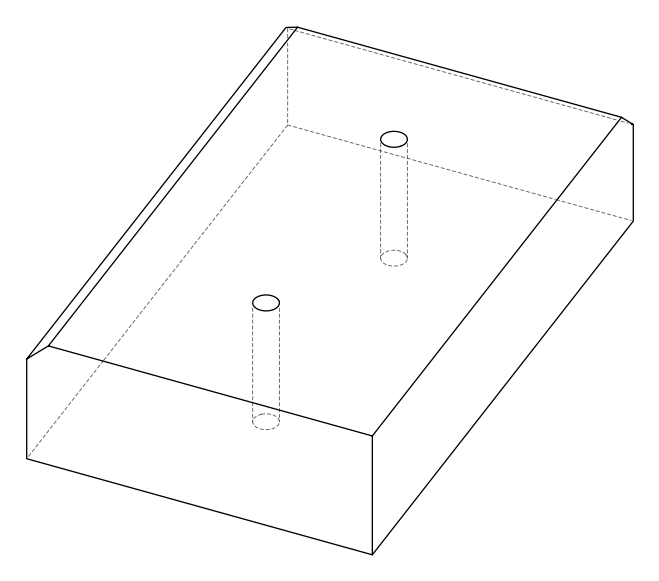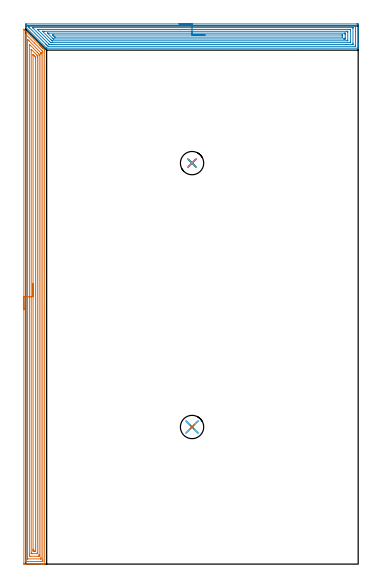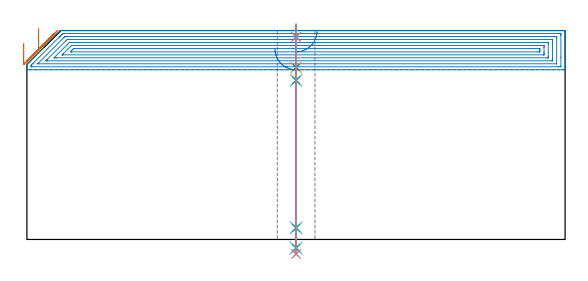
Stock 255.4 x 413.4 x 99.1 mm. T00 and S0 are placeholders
(PLAN: 10 operations, 7 tool changes, 36 min)
(1 AREA_MILL | FG_CHAMFER_SURFACE | UGT0205_001 | 19.64 min | 52862 mm3)
(2 AREA_MILL_1 | FG_CHAMFER_SURFACE_1 | UGT0205_001 | 14.22 min | 42513 mm3)
(3 SPOT_DRILL | STEP1HOLE | NXT0321_9005460120000 | 0.05 min | 183 mm3)
(4 SPOT_DRILL_1 | STEP1HOLE_1 | NXT0321_9005460120000 | 0.05 min | 177 mm3)
(5 DRILL_BLIND_HOLE_INTO_CENTER | STEP1HOLE | NXT0301_088 | 0.08 min | 1554 mm3)
(6 GUN_DRILL_THROUGH_HOLE | STEP1HOLE | UGT0307_008 | 0.52 min | 7825 mm3)
(7 DRILL_TO_ENLARGE_THROUGH_HOLE | STEP1HOLE | UGT0301_249 | 0.43 min | 15318 mm3)
(8 DRILL_BLIND_HOLE_INTO_CENTER_1 | STEP1HOLE_1 | NXT0301_088 | 0.08 min | 1566 mm3)
(9 GUN_DRILL_THROUGH_HOLE_1 | STEP1HOLE_1 | UGT0307_008 | 0.52 min | 7831 mm3)
(10 DRILL_TO_ENLARGE_THROUGH_HOLE_1 | STEP1HOLE_1 | UGT0301_249 | 0.43 min | 15319 mm3)
(TOOL UGT0205_001 | Chamfer Mill 20 x 3 x 45 deg. | D20 FL50 Z2)
(TOOL NXT0321_9005460120000 | NC Spot Drill, 142deg, 12mm, Carbide, Uncoated | D12 PA142 FL30 Z2)
(TOOL NXT0301_088 | Carbide Drill 11.7mm [860.1-1170-035A1-MM 2214] | D11.7 PA140 FL55 Z2)
(TOOL UGT0307_008 | Gun Drill 11 mm | D11 PA130 FL24 Z1)
(TOOL UGT0301_249 | Twist Drill 17.9 mm | D17.9 PA118 FL130 Z2)
(OP 1 AREA_MILL)
G17 G21 G94 G90
T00 M6
G54
G17 G0 G90 X-1.5 Y195.4 S1061 M3
G43 Z109.1 H0
Z93.1
G94 G1 Y195.438 Z92.228 F250.
Y195.552 Z91.363
Y195.741 Z90.512
Y196.003 Z89.68
Y196.337 Z88.874
Y196.74 Z88.1
Y197.209 Z87.364
Y197.74 Z86.672
Y198.329 Z86.029
Y198.972 Z85.44
Y199.664 Z84.908
Y200.4 Z84.44
Y201.174 Z84.037
Y201.98 Z83.703
Y202.812 Z83.441
Y203.664 Z83.252
Y204.528 Z83.138
Y205.4 Z83.1
X-1.499 Y410.787 Z83.099
X-1.498 Y410.795 Z83.1
X-1.487 Y410.787 Z83.112
X-0.719 Y410.021 Z83.878
X10.539 Y398.761 Z95.139
X10.92 Y398.382 Z95.516
X11.394 Y397.906 Z95.994
X11.65 Y397.651 Z96.247
X11.804 Y397.499 Z96.399
X11.954 Y397.347 Z96.552
X12.097 Y397.204 Z96.695
X12.246 Y397.057 Z96.841
X12.391 Y396.91 Z96.989
X12.544 Y396.757 Z97.142
X12.688 Y396.615 Z97.283
X12.828 Y396.473 Z97.426
X12.991 Y396.31 Z97.589
X13.13 Y396.172 Z97.725
X13.265 Y396.036 Z97.863
X13.438 Y395.863 Z98.036
X14.456 Y394.846 Z99.052
X14.469 Y394.831 Z99.066
X14.495 Y394.796 Z99.09
X14.5 Y394.523 Z99.1
Y0.183
X14.497 Y0.009 Z99.088
X14.482 Y0.007 Z99.074
X14.102 Y0. Z98.702
X13.852 Z98.452
X13.13 Z97.725
X11.884 Z96.481
X10.478 Z95.073
X-1.276 Y0.001 Z83.322
X-1.492 Y0.01 Z83.106
X-1.499 Y0.227 Z83.099
Y0.252
X-1.5 Y205.4 Z83.1
X-0.086 Z84.514
Y405.655
X-0.084 Y406.548 Z84.516
X-0.083 Y406.593 Z84.517
X-0.067 Y406.905 Z84.533
X0.029 Y406.814 Z84.629
X0.255 Y406.593 Z84.855
X6.516 Y400.334 Z91.116
X12.246 Y394.604 Z96.846
X12.773 Y394.075 Z97.373
X12.951 Y393.887 Z97.551
X13.079 Y393.751 Z97.679
X13.086 Y393.181 Z97.686
Y3.357
X13.085 Y2.464 Z97.685
X13.083 Y2.418 Z97.683
X13.066 Y2.01 Z97.666
X12.656 Y2.003 Z97.256
X12.246 Y2.001 Z96.846
X11.775 Y2. Z96.375
X0.754 Y2.001 Z85.354
X0.281 Y2.003 Z84.881
X0.035 Y2.01 Z84.635
X-0.079 Y2.022 Z84.521
X-0.085 Y2.373 Z84.515
Y2.418
X-0.086 Y205.4 Z84.514
X1.328 Z85.928
X1.329 Y402.122 Z85.929
X1.33 Y402.435 Z85.93
X1.334 Y403.017 Z85.934
X1.335 Y403.042 Z85.935
X1.374 Y403.017 Z85.974
X1.638 Y402.759 Z86.238
X2.278 Y402.122 Z86.878
X2.522 Y401.879 Z87.122
X11.362 Y393.039 Z95.962
X11.547 Y392.85 Z96.147
X11.639 Y392.753 Z96.239
X11.659 Y392.73 Z96.259
X11.665 Y392.688 Z96.265
X11.667 Y392.6 Z96.267
X11.67 Y392.286 Z96.27
X11.671 Y391.973 Z96.271
X11.672 Y391.392 Z96.272
X11.671 Y4.788 Z96.271
X11.669 Y4.207 Z96.269
X11.666 Y4.051 Z96.266
X11.665 Y4.019 Z96.265
X11.633 Y4.01 Z96.233
X11.563 Y4.003 Z96.163
X11.362 Y4.001 Z95.962
X1.638 Z86.238
X1.434 Y4.003 Z86.034
X1.376 Y4.006 Z85.976
X1.343 Y4.01 Z85.943
X1.335 Y4.023 Z85.935
X1.332 Y4.102 Z85.932
X1.33 Y4.207 Z85.93
X1.329 Y4.52 Z85.929
X1.328 Y5.101 Z85.928
Y205.4
X2.743 Z87.343
Y398.322
X2.744 Y398.546 Z87.344
X2.75 Y399.082 Z87.35
X2.757 Y399.183 Z87.357
X2.964 Y398.981 Z87.564
X3.406 Y398.546 Z88.006
X8.71 Y393.242 Z93.31
X9.594 Y392.356 Z94.194
X9.661 Y392.286 Z94.261
X10.25 Y391.622 Z94.85
X10.253 Y391.392 Z94.853
X10.257 Y390.721 Z94.857
Y7.112
X10.256 Y6.889 Z94.856
X10.251 Y6.224 Z94.851
X10.246 Y6.01 Z94.846
X10.033 Y6.006 Z94.633
X9.594 Y6. Z94.194
X3.406 Z88.006
X2.966 Y6.006 Z87.566
X2.755 Y6.01 Z87.355
X2.75 Y6.131 Z87.35
X2.744 Y6.665 Z87.344
X2.743 Y6.889 Z87.343
Y7.56
Y205.4
X4.157 Z88.757
Y394.969
X4.158 Y395.102 Z88.758
X4.161 Y395.238 Z88.761
X4.163 Y395.313 Z88.763
X4.207 Y395.283 Z88.807
X4.29 Y395.205 Z88.89
X4.532 Y394.969 Z89.132
X8.11 Y391.392 Z92.71
X8.71 Y390.789 Z93.31
X8.78 Y390.714 Z93.38
X8.814 Y390.675 Z93.414
X8.836 Y390.629 Z93.436
X8.84 Y390.498 Z93.44
X8.842 Y390.365 Z93.442
X8.843 Y389.604 Z93.443
Y389.469
Y8.543
X8.841 Y8.408 Z93.441
X8.836 Y8.139 Z93.436
X8.829 Y8.009 Z93.429
X8.793 Y8.006 Z93.393
X8.71 Y8.003 Z93.31
X8.495 Y8. Z93.095
X4.96 Z89.56
X4.29 Y8.004 Z88.89
X4.195 Y8.007 Z88.795
X4.172 Y8.009 Z88.772
X4.164 Y8.094 Z88.764
X4.161 Y8.273 Z88.761
X4.158 Y8.543 Z88.758
X4.157 Y205.4 Z88.757
X5.571 Z90.171
Y390.498
X5.573 Y390.989 Z90.173
X5.577 Y391.392 Z90.177
X5.579 Y391.462 Z90.179
X5.655 Y391.392 Z90.255
X6.058 Y390.993 Z90.658
X6.553 Y390.498 Z91.153
X6.942 Y390.1 Z91.542
X7.422 Y389.604 Z92.022
X7.426 Y389.114 Z92.026
X7.428 Y388.71 Z92.028
X7.429 Y388.217 Z92.029
X7.428 Y10.22 Z92.028
X7.427 Y10.097 Z92.027
X7.424 Y10.036 Z92.024
X7.422 Y10.013 Z92.022
X7.395 Y10.007 Z91.995
X6.942 Y10.002 Z91.542
X6.518 Y10. Z91.118
X6.058 Y10.001 Z90.658
X5.63 Y10.004 Z90.23
X5.58 Y10.01 Z90.18
X5.577 Y10.058 Z90.177
X5.573 Y10.466 Z90.173
X5.571 Y10.958 Z90.171
Y11.36
Y205.4
Y206.272 Z90.209
Y207.137 Z90.323
Y207.988 Z90.512
Y208.82 Z90.774
Y209.626 Z91.108
Y210.4 Z91.511
Y211.136 Z91.98
Y211.828 Z92.511
Y212.471 Z93.1
Y213.06 Z93.743
Y213.592 Z94.435
Y214.06 Z95.171
Y214.463 Z95.945
Y214.797 Z96.751
Y215.059 Z97.583
Y215.248 Z98.435
Y215.362 Z99.3
Y215.4 Z100.171
G0 Z109.1
M5
M2
(OP 2 AREA_MILL_1)
G17 G21 G94 G90
T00 M6
G54
G17 G0 G90 X117.65 Y414.9 S1061 M3
G43 Z109.1 H0
Z90.5
G94 G1 X117.688 Z89.628 F250.
X117.802 Z88.764
X117.991 Z87.912
X118.253 Z87.08
X118.587 Z86.274
X118.99 Z85.5
X119.458 Z84.764
X119.99 Z84.072
X120.579 Z83.429
X121.222 Z82.84
X121.914 Z82.308
X122.65 Z81.84
X123.424 Z81.437
X124.23 Z81.103
X125.062 Z80.841
X125.914 Z80.652
X126.778 Z80.538
X127.65 Z80.5
X254.23
X254.706 Y414.899 Z80.501
X255.177 Y414.895 Z80.503
X255.291 Y414.891 Z80.506
X255.3 Y414.429 Z80.968
Y400.303 Z95.092
Y399.713 Z95.684
Y399.42 Z95.977
Y397.654 Z97.741
Y397.068 Z98.331
Y396.613 Z98.786
Y396.31 Z99.081
X255.293 Y396.302 Z99.088
X255.152 Y396.3 Z99.1
X16.197
X16.004 Y396.304 Z99.089
X15.988 Y396.314 Z99.079
X15.92 Y396.377 Z99.018
X15.751 Y396.549 Z98.851
X0.148 Y412.151 Z83.247
X0.079 Y412.222 Z83.176
X0.01 Y412.293 Z83.104
X0. Y412.515 Z82.884
Y413.249 Z82.15
Y413.842 Z81.557
Y414.429 Z80.967
Y414.721 Z80.675
X0.002 Y414.891 Z80.505
X0.148 Y414.9 Z80.5
X127.65
Y413.486 Z81.914
X252.031
X252.923 Y413.485 Z81.915
X252.986 Y413.484 Z81.916
X253.29 Y413.473 Z81.927
X253.294 Y413.38 Z82.02
X253.298 Y413.174 Z82.226
X253.3 Y408.979 Z86.421
X253.299 Y398.537 Z96.863
X253.297 Y398.166 Z97.234
X253.29 Y397.791 Z97.609
X253.278 Y397.721 Z97.679
X253.234 Y397.719 Z97.681
X253.131 Y397.716 Z97.684
X252.923 Y397.714 Z97.686
X252.862
X17.473 Y397.715 Z97.685
X17.064 Y397.721 Z97.679
X16.643 Y398.117 Z97.283
X16.215 Y398.537 Z96.863
X15.751 Y398.998 Z96.402
X15.33 Y399.42 Z95.98
X2.97 Y411.78 Z83.62
X2.377 Y412.375 Z83.025
X2.099 Y412.663 Z82.737
X2.01 Y412.758 Z82.642
X2.007 Y412.85 Z82.55
X2.003 Y413.033 Z82.367
X2.01 Y413.409 Z81.991
X2.022 Y413.479 Z81.921
X2.066 Y413.481 Z81.919
X2.169 Y413.484 Z81.916
X2.377 Y413.486 Z81.914
X2.438
X127.65
Y412.072 Z83.328
X251.14 Y412.071 Z83.329
X251.238 Y412.07 Z83.33
X251.272 Y412.067 Z83.333
X251.285 Y412.066 Z83.334
X251.29 Y412.044 Z83.356
X251.295 Y411.939 Z83.461
X251.299 Y411.78 Z83.62
X251.3 Y400.144 Z95.256
X251.296 Y399.42 Z95.98
X251.292 Y399.269 Z96.131
X251.278 Y399.135 Z96.265
X251.14 Y399.134 Z96.266
X250.541 Y399.129 Z96.271
X246.056 Y399.128 Z96.272
X19.318 Y399.129 Z96.271
X18.72
X18.426 Y399.132 Z96.268
X18.133 Y399.135 Z96.265
X18.066 Y399.145 Z96.255
X18.025 Y399.182 Z96.218
X17.942 Y399.261 Z96.139
X17.78 Y399.42 Z95.98
X17.535 Y399.664 Z95.736
X5.247 Y411.953 Z83.447
X5.186 Y412.016 Z83.384
X5.155 Y412.053 Z83.347
X5.147 Y412.064 Z83.336
X5.16 Y412.065 Z83.335
X5.355 Y412.069 Z83.331
X5.65 Y412.071 Z83.329
X127.65 Y412.072 Z83.328
Y410.657 Z84.743
X248.707
X249.198 Y410.656 Z84.744
X249.248 Y410.654 Z84.746
X249.281 Y410.651 Z84.749
X249.29 Y410.646 Z84.754
X249.292 Y410.626 Z84.774
X249.297 Y410.441 Z84.959
X249.3 Y410.07 Z85.33
Y401.186 Z94.214
X249.295 Y400.772 Z94.628
X249.29 Y400.566 Z94.834
X249.287 Y400.549 Z94.851
X249.263 Y400.547 Z94.853
X249.207 Y400.545 Z94.855
X249.114 Y400.543 Z94.857
X20.21
X19.966 Y400.544 Z94.856
X19.318 Y400.55 Z94.85
X19.108 Y400.553 Z94.847
X18.426 Y401.222 Z94.178
X9.51 Y410.139 Z85.261
X9.215 Y410.438 Z84.962
X9.071 Y410.586 Z84.814
X9.011 Y410.649 Z84.751
X9.048 Y410.651 Z84.749
X9.51 Y410.656 Z84.744
X9.753 Y410.657 Z84.743
X127.65
Y409.243 Z86.157
X246.794
X247.02 Y409.241 Z86.159
X247.17 Y409.239 Z86.161
X247.283 Y409.236 Z86.164
X247.29 Y409.218 Z86.182
X247.292 Y409.131 Z86.269
X247.299 Y408.52 Z86.88
Y402.34 Z93.06
X247.293 Y402.069 Z93.331
X247.29 Y401.993 Z93.407
X247.276 Y401.964 Z93.436
X246.794 Y401.957 Z93.443
X20.322
X20.21 Y401.959 Z93.441
X20.173 Y401.961 Z93.439
X20.147 Y401.964 Z93.436
X20.125 Y401.983 Z93.417
X20.034 Y402.069 Z93.331
X19.318 Y402.78 Z92.62
X13.077 Y409.023 Z86.377
X12.972 Y409.131 Z86.269
X12.877 Y409.233 Z86.167
X12.969 Y409.238 Z86.162
X13.077 Y409.24 Z86.16
X13.856 Y409.243 Z86.157
X13.968
X127.65
Y407.829 Z87.571
X245.054
X245.179 Y407.827 Z87.573
X245.261 Y407.824 Z87.576
X245.28 Y407.822 Z87.578
X245.29 Y407.814 Z87.586
X245.292 Y407.763 Z87.637
X245.298 Y407.366 Z88.034
X245.3 Y406.968 Z88.432
Y406.483 Z88.917
Y404.32 Z91.08
X245.298 Y403.834 Z91.566
X245.295 Y403.441 Z91.959
X245.29 Y403.385 Z92.015
X245.248 Y403.378 Z92.022
X245.132 Y403.375 Z92.025
X244.898 Y403.373 Z92.027
X244.474 Y403.371 Z92.029
X244.007
X21.569
X21.335 Y403.373 Z92.027
X21.219 Y403.376 Z92.024
X21.193 Y403.378 Z92.022
X21.164 Y403.395 Z92.005
X21.101 Y403.451 Z91.949
X20.714 Y403.834 Z91.566
X17.183 Y407.366 Z88.034
X16.841 Y407.714 Z87.686
X16.747 Y407.813 Z87.587
X16.74 Y407.824 Z87.576
X16.748 Y407.825 Z87.575
X16.786 Y407.827 Z87.573
X16.911 Y407.828 Z87.572
X17.067 Y407.829 Z87.571
X127.65
Y406.415 Z88.985
X242.292
X243.115 Y406.413 Z88.987
X243.187 Y406.412 Z88.988
X243.278 Y406.408 Z88.992
X243.292 Y406.379 Z89.021
X243.296 Y406.366 Z89.034
X243.299 Y406.301 Z89.099
X243.3 Y405.6 Z89.8
Y405.417 Z89.983
X243.297 Y405.234 Z90.166
X243.29 Y404.868 Z90.532
X243.285 Y404.791 Z90.609
X243.268 Y404.79 Z90.61
X243.218 Y404.787 Z90.613
X243.115 Y404.786 Z90.614
X243.046 Y404.785 Z90.615
X22.404 Y404.786 Z90.614
X22.301 Y404.787 Z90.613
X22.251 Y404.789 Z90.611
X22.229 Y404.792 Z90.608
X22.201 Y404.808 Z90.592
X21.993 Y405.008 Z90.392
X21.398 Y405.6 Z89.8
X21.101 Y405.897 Z89.503
X20.697 Y406.309 Z89.091
X20.61 Y406.399 Z89.001
X20.749 Y406.408 Z88.992
X21.101 Y406.414 Z88.986
X21.17
X127.65 Y406.415 Z88.985
X128.522 Z89.023
X129.386 Z89.137
X130.238 Z89.326
X131.07 Z89.588
X131.876 Z89.922
X132.65 Z90.325
X133.386 Z90.794
X134.078 Z91.325
X134.721 Z91.914
X135.31 Z92.557
X135.842 Z93.25
X136.31 Z93.985
X136.713 Z94.759
X137.047 Z95.565
X137.309 Z96.397
X137.498 Z97.249
X137.612 Z98.114
X137.65 Z98.985
G0 Z109.1
M5
M2
(OP 3 SPOT_DRILL)
G17 G21 G94 G90
T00 M6
G54
G17 G0 G90 X127.7 Y105.3 S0 M3
G43 Z109.1 H0
G94 G81 G98 Z96.1 F250. R102.1
G80
M5
M2
(OP 4 SPOT_DRILL_1)
G17 G21 G94 G90
T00 M6
G54
G17 G0 G90 X127.7 Y308. S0 M3
G43 Z109.1 H0
G94 G81 G98 Z96.1 F250. R102.1
G80
M5
M2
(OP 5 DRILL_BLIND_HOLE_INTO_CENTER)
G17 G21 G94 G90
T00 M6
G54
G17 G0 G90 X127.7 Y105.3 S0 M3
G43 Z109.1 H1
G94 G81 G98 Z81.55 F250. R101.1
G80
M5
M2
(OP 6 GUN_DRILL_THROUGH_HOLE)
G17 G21 G94 G90
T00 M6
G54
G17 G0 G90 X127.7 Y105.3 M8
G43 Z109.1 H0
Z94.963
S716 M3
G94 G1 Z75.487 F125. M26
G4 X.084
Z5.5 F250.
G4 X.084
Z-4.065 F125.
G4 X.084
M5
M9
G0 Z94.963
Z109.1
M2
(OP 7 DRILL_TO_ENLARGE_THROUGH_HOLE)
G17 G21 G94 G90
T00 M6
G54
G17 G0 G90 X127.7 Y105.3 S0 M3
G43 Z109.1 H0
G94 G73 G98 Z-6.878 F250. Q17.663 R101.1
G80
M5
M2
(OP 8 DRILL_BLIND_HOLE_INTO_CENTER_1)
G17 G21 G94 G90
T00 M6
G54
G17 G0 G90 X127.7 Y308. S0 M3
G43 Z109.1 H1
G94 G81 G98 Z81.55 F250. R101.1
G80
M5
M2
(OP 9 GUN_DRILL_THROUGH_HOLE_1)
G17 G21 G94 G90
T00 M6
G54
G17 G0 G90 X127.7 Y308. M8
G43 Z109.1 H0
Z94.963
S716 M3
G94 G1 Z75.487 F125. M26
G4 X.084
Z5.5 F250.
G4 X.084
Z-4.065 F125.
G4 X.084
M5
M9
G0 Z94.963
Z109.1
M2
(OP 10 DRILL_TO_ENLARGE_THROUGH_HOLE_1)
G17 G21 G94 G90
T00 M6
G54
G17 G0 G90 X127.7 Y308. S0 M3
G43 Z109.1 H0
G94 G73 G98 Z-6.878 F250. Q17.663 R101.1
G80
M5
M2
